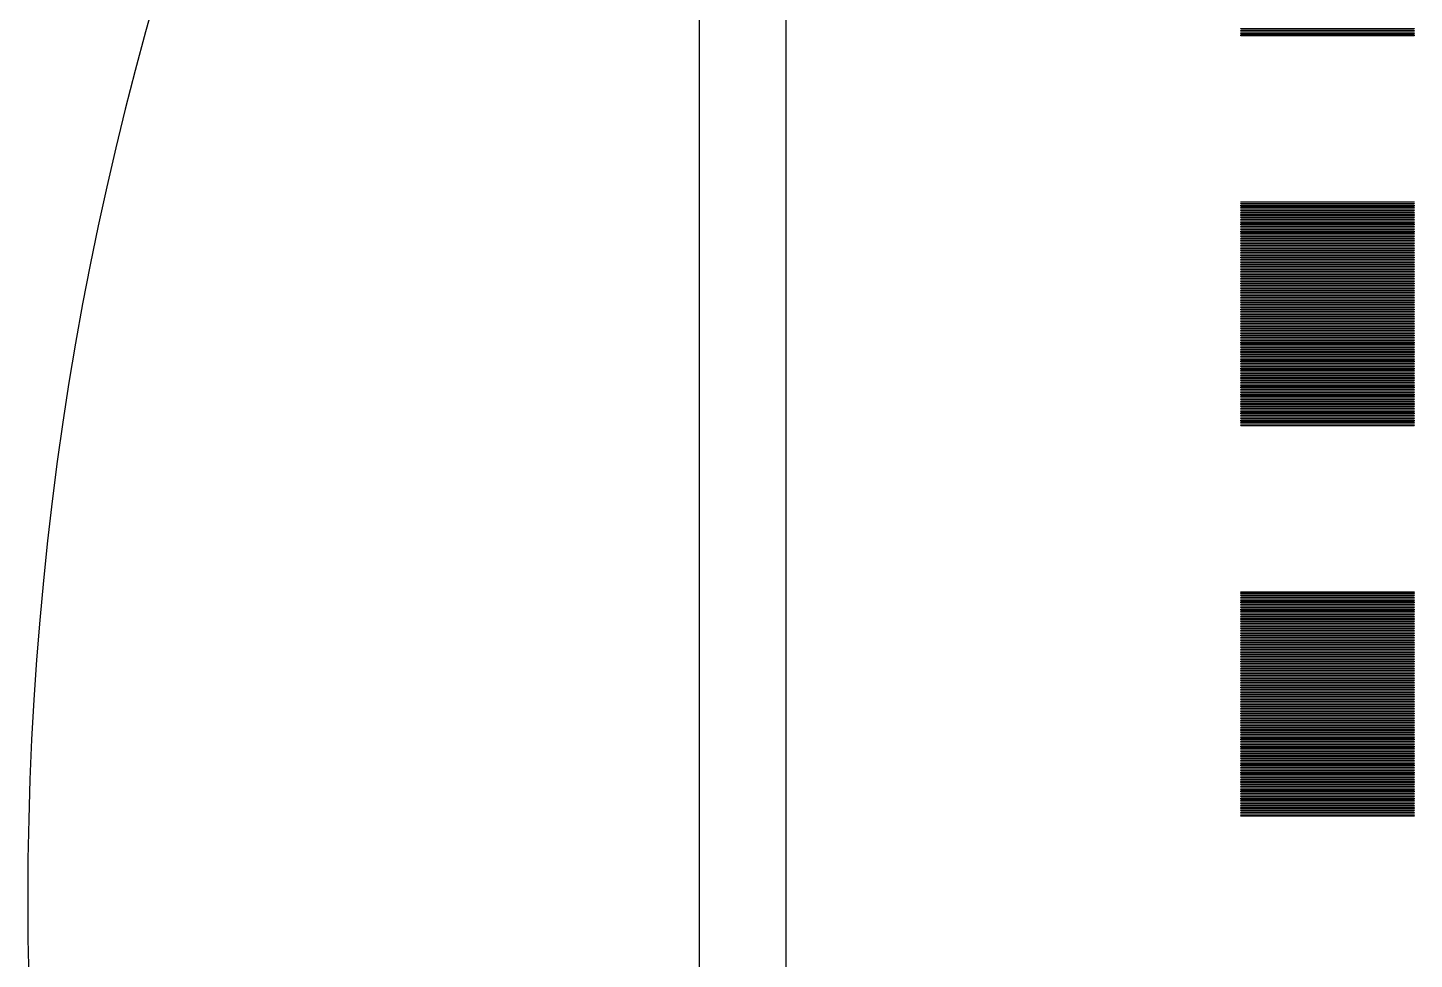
# Model space of a CAD drawing. Extents: x -21 to 129, y -39 to 111.
# Drawn here: x -21 to 11, y 34.61 to 56.1 of the extents above; entities that cross this region are included whole.
import ezdxf

# ---------------------------------------------------------------- set-up
doc = ezdxf.new("R2010")
doc.units = 0

msp = doc.modelspace()

# ---------------------------------------------------------------- linework, layer by layer
for p, q in [((-5.5, -4.5), (-5.5, 76.5)), ((-3.5, 75.5), (-3.5, -3.5)), ((-18.0323, 56.889), (-18.2832, 56.0034)), ((-18.2832, 56.0034), (-18.5232, 55.1149)), ((7, 56.075), (7, 56.085)), ((7, 56.085), (11, 56.085)), ((11, 56.075), (7, 56.075)), ((7, 56.035), (7, 56.045)), ((7, 56.045), (11, 56.045)), ((11, 56.035), (7, 56.035)), ((7, 55.995), (7, 56.005)), ((7, 56.005), (11, 56.005)), ((11, 56.085), (11, 56.075)), ((11, 56.045), (11, 56.035)), ((11, 56.005), (11, 55.995)), ((11, 55.995), (7, 55.995)), ((7, 55.955), (7, 55.965)), ((7, 55.965), (11, 55.965)), ((11, 55.955), (7, 55.955)), ((7, 55.915), (7, 55.925)), ((7, 55.925), (11, 55.925)), ((11, 55.915), (7, 55.915)), ((11, 55.965), (11, 55.955)), ((11, 55.925), (11, 55.915)), ((-18.5232, 55.1149), (-18.7523, 54.2235)), ((-18.7523, 54.2235), (-18.9705, 53.3293)), ((-18.9705, 53.3293), (-19.1777, 52.4326)), ((-19.1777, 52.4326), (-19.3738, 51.5333)), ((7, 52.075), (7, 52.085)), ((7, 52.085), (11, 52.085)), ((11, 52.075), (7, 52.075)), ((7, 52.035), (7, 52.045)), ((7, 52.045), (11, 52.045)), ((11, 52.035), (7, 52.035)), ((7, 51.995), (7, 52.005)), ((7, 52.005), (11, 52.005)), ((11, 51.995), (7, 51.995)), ((7, 51.955), (7, 51.965)), ((7, 51.965), (11, 51.965)), ((11, 51.955), (7, 51.955)), ((7, 51.915), (7, 51.925)), ((7, 51.925), (11, 51.925)), ((11, 51.915), (7, 51.915)), ((7, 51.875), (7, 51.885)), ((7, 51.885), (11, 51.885)), ((11, 51.875), (7, 51.875)), ((7, 51.835), (7, 51.845)), ((7, 51.845), (11, 51.845)), ((11, 52.085), (11, 52.075)), ((11, 52.045), (11, 52.035)), ((11, 52.005), (11, 51.995)), ((11, 51.965), (11, 51.955)), ((11, 51.925), (11, 51.915)), ((11, 51.885), (11, 51.875)), ((11, 51.845), (11, 51.835)), ((-19.3738, 51.5333), (-19.5589, 50.6318)), ((11, 51.835), (7, 51.835)), ((7, 51.795), (7, 51.805)), ((7, 51.805), (11, 51.805)), ((11, 51.795), (7, 51.795)), ((7, 51.755), (7, 51.765)), ((7, 51.765), (11, 51.765)), ((11, 51.755), (7, 51.755)), ((7, 51.715), (7, 51.725)), ((7, 51.725), (11, 51.725)), ((11, 51.715), (7, 51.715)), ((7, 51.675), (7, 51.685)), ((7, 51.685), (11, 51.685)), ((11, 51.675), (7, 51.675)), ((7, 51.635), (7, 51.645)), ((7, 51.645), (11, 51.645)), ((11, 51.635), (7, 51.635)), ((7, 51.595), (7, 51.605)), ((7, 51.605), (11, 51.605)), ((11, 51.595), (7, 51.595)), ((7, 51.555), (7, 51.565)), ((7, 51.565), (11, 51.565)), ((11, 51.555), (7, 51.555)), ((7, 51.515), (7, 51.525)), ((7, 51.525), (11, 51.525)), ((11, 51.805), (11, 51.795)), ((11, 51.765), (11, 51.755)), ((11, 51.725), (11, 51.715)), ((11, 51.685), (11, 51.675)), ((11, 51.645), (11, 51.635)), ((11, 51.605), (11, 51.595)), ((11, 51.565), (11, 51.555)), ((11, 51.525), (11, 51.515)), ((11, 51.515), (7, 51.515)), ((7, 51.475), (7, 51.485)), ((7, 51.485), (11, 51.485)), ((11, 51.475), (7, 51.475)), ((7, 51.435), (7, 51.445)), ((7, 51.445), (11, 51.445)), ((11, 51.435), (7, 51.435)), ((7, 51.395), (7, 51.405)), ((7, 51.405), (11, 51.405)), ((11, 51.395), (7, 51.395)), ((7, 51.355), (7, 51.365)), ((7, 51.365), (11, 51.365)), ((11, 51.355), (7, 51.355)), ((7, 51.315), (7, 51.325)), ((7, 51.325), (11, 51.325)), ((11, 51.315), (7, 51.315)), ((7, 51.275), (7, 51.285)), ((7, 51.285), (11, 51.285)), ((11, 51.275), (7, 51.275)), ((7, 51.235), (7, 51.245)), ((7, 51.245), (11, 51.245)), ((11, 51.235), (7, 51.235)), ((7, 51.195), (7, 51.205)), ((7, 51.205), (11, 51.205)), ((11, 51.485), (11, 51.475)), ((11, 51.445), (11, 51.435)), ((11, 51.405), (11, 51.395)), ((11, 51.365), (11, 51.355)), ((11, 51.325), (11, 51.315)), ((11, 51.285), (11, 51.275)), ((11, 51.245), (11, 51.235)), ((11, 51.205), (11, 51.195)), ((11, 51.195), (7, 51.195)), ((7, 51.155), (7, 51.165)), ((7, 51.165), (11, 51.165)), ((11, 51.155), (7, 51.155)), ((7, 51.115), (7, 51.125)), ((7, 51.125), (11, 51.125)), ((11, 51.115), (7, 51.115)), ((7, 51.075), (7, 51.085)), ((7, 51.085), (11, 51.085)), ((11, 51.075), (7, 51.075)), ((7, 51.035), (7, 51.045)), ((7, 51.045), (11, 51.045)), ((11, 51.035), (7, 51.035)), ((7, 50.995), (7, 51.005)), ((7, 51.005), (11, 51.005)), ((11, 50.995), (7, 50.995)), ((7, 50.955), (7, 50.965)), ((7, 50.965), (11, 50.965)), ((11, 50.955), (7, 50.955)), ((7, 50.915), (7, 50.925)), ((7, 50.925), (11, 50.925)), ((11, 50.915), (7, 50.915)), ((7, 50.875), (7, 50.885)), ((7, 50.885), (11, 50.885)), ((11, 51.165), (11, 51.155)), ((11, 51.125), (11, 51.115)), ((11, 51.085), (11, 51.075)), ((11, 51.045), (11, 51.035)), ((11, 51.005), (11, 50.995)), ((11, 50.965), (11, 50.955)), ((11, 50.925), (11, 50.915)), ((11, 50.885), (11, 50.875)), ((-19.5589, 50.6318), (-19.7329, 49.728)), ((11, 50.875), (7, 50.875)), ((7, 50.835), (7, 50.845)), ((7, 50.845), (11, 50.845)), ((11, 50.835), (7, 50.835)), ((7, 50.795), (7, 50.805)), ((7, 50.805), (11, 50.805)), ((11, 50.795), (7, 50.795)), ((7, 50.755), (7, 50.765)), ((7, 50.765), (11, 50.765)), ((11, 50.755), (7, 50.755)), ((7, 50.715), (7, 50.725)), ((7, 50.725), (11, 50.725)), ((11, 50.715), (7, 50.715)), ((7, 50.675), (7, 50.685)), ((7, 50.685), (11, 50.685)), ((11, 50.675), (7, 50.675)), ((7, 50.635), (7, 50.645)), ((7, 50.645), (11, 50.645)), ((11, 50.635), (7, 50.635)), ((7, 50.595), (7, 50.605)), ((7, 50.605), (11, 50.605)), ((11, 50.595), (7, 50.595)), ((7, 50.555), (7, 50.565)), ((7, 50.565), (11, 50.565)), ((11, 50.845), (11, 50.835)), ((11, 50.805), (11, 50.795)), ((11, 50.765), (11, 50.755)), ((11, 50.725), (11, 50.715)), ((11, 50.685), (11, 50.675)), ((11, 50.645), (11, 50.635)), ((11, 50.605), (11, 50.595)), ((11, 50.565), (11, 50.555)), ((11, 50.555), (7, 50.555)), ((7, 50.515), (7, 50.525)), ((7, 50.525), (11, 50.525)), ((11, 50.515), (7, 50.515)), ((7, 50.475), (7, 50.485)), ((7, 50.485), (11, 50.485)), ((11, 50.475), (7, 50.475)), ((7, 50.435), (7, 50.445)), ((7, 50.445), (11, 50.445)), ((11, 50.435), (7, 50.435)), ((7, 50.395), (7, 50.405)), ((7, 50.405), (11, 50.405)), ((11, 50.395), (7, 50.395)), ((7, 50.355), (7, 50.365)), ((7, 50.365), (11, 50.365)), ((11, 50.355), (7, 50.355)), ((7, 50.315), (7, 50.325)), ((7, 50.325), (11, 50.325)), ((11, 50.315), (7, 50.315)), ((7, 50.275), (7, 50.285)), ((7, 50.285), (11, 50.285)), ((11, 50.275), (7, 50.275)), ((7, 50.235), (7, 50.245)), ((7, 50.245), (11, 50.245)), ((11, 50.525), (11, 50.515)), ((11, 50.485), (11, 50.475)), ((11, 50.445), (11, 50.435)), ((11, 50.405), (11, 50.395)), ((11, 50.365), (11, 50.355)), ((11, 50.325), (11, 50.315)), ((11, 50.285), (11, 50.275)), ((11, 50.245), (11, 50.235)), ((11, 50.235), (7, 50.235)), ((7, 50.195), (7, 50.205)), ((7, 50.205), (11, 50.205)), ((11, 50.195), (7, 50.195)), ((7, 50.155), (7, 50.165)), ((7, 50.165), (11, 50.165)), ((11, 50.155), (7, 50.155)), ((7, 50.115), (7, 50.125)), ((7, 50.125), (11, 50.125)), ((11, 50.115), (7, 50.115)), ((7, 50.075), (7, 50.085)), ((7, 50.085), (11, 50.085)), ((11, 50.075), (7, 50.075)), ((7, 50.035), (7, 50.045)), ((7, 50.045), (11, 50.045)), ((11, 50.035), (7, 50.035)), ((7, 49.995), (7, 50.005)), ((7, 50.005), (11, 50.005)), ((11, 49.995), (7, 49.995)), ((7, 49.955), (7, 49.965)), ((7, 49.965), (11, 49.965)), ((11, 49.955), (7, 49.955)), ((7, 49.915), (7, 49.925)), ((7, 49.925), (11, 49.925)), ((11, 50.205), (11, 50.195)), ((11, 50.165), (11, 50.155)), ((11, 50.125), (11, 50.115)), ((11, 50.085), (11, 50.075)), ((11, 50.045), (11, 50.035)), ((11, 50.005), (11, 49.995)), ((11, 49.965), (11, 49.955)), ((11, 49.925), (11, 49.915)), ((-19.7329, 49.728), (-19.8958, 48.8221)), ((11, 49.915), (7, 49.915)), ((7, 49.875), (7, 49.885)), ((7, 49.885), (11, 49.885)), ((11, 49.875), (7, 49.875)), ((7, 49.835), (7, 49.845)), ((7, 49.845), (11, 49.845)), ((11, 49.835), (7, 49.835)), ((7, 49.795), (7, 49.805)), ((7, 49.805), (11, 49.805)), ((11, 49.795), (7, 49.795)), ((7, 49.755), (7, 49.765)), ((7, 49.765), (11, 49.765)), ((11, 49.755), (7, 49.755)), ((7, 49.715), (7, 49.725)), ((7, 49.725), (11, 49.725)), ((11, 49.715), (7, 49.715)), ((7, 49.675), (7, 49.685)), ((7, 49.685), (11, 49.685)), ((11, 49.675), (7, 49.675)), ((7, 49.635), (7, 49.645)), ((7, 49.645), (11, 49.645)), ((11, 49.635), (7, 49.635)), ((7, 49.595), (7, 49.605)), ((7, 49.605), (11, 49.605)), ((11, 49.885), (11, 49.875)), ((11, 49.845), (11, 49.835)), ((11, 49.805), (11, 49.795)), ((11, 49.765), (11, 49.755)), ((11, 49.725), (11, 49.715)), ((11, 49.685), (11, 49.675)), ((11, 49.645), (11, 49.635)), ((11, 49.605), (11, 49.595)), ((11, 49.595), (7, 49.595)), ((7, 49.555), (7, 49.565)), ((7, 49.565), (11, 49.565)), ((11, 49.555), (7, 49.555)), ((7, 49.515), (7, 49.525)), ((7, 49.525), (11, 49.525)), ((11, 49.515), (7, 49.515)), ((7, 49.475), (7, 49.485)), ((7, 49.485), (11, 49.485)), ((11, 49.475), (7, 49.475)), ((7, 49.435), (7, 49.445)), ((7, 49.445), (11, 49.445)), ((11, 49.435), (7, 49.435)), ((7, 49.395), (7, 49.405)), ((7, 49.405), (11, 49.405)), ((11, 49.395), (7, 49.395)), ((7, 49.355), (7, 49.365)), ((7, 49.365), (11, 49.365)), ((11, 49.355), (7, 49.355)), ((7, 49.315), (7, 49.325)), ((7, 49.325), (11, 49.325)), ((11, 49.315), (7, 49.315)), ((7, 49.275), (7, 49.285)), ((7, 49.285), (11, 49.285)), ((11, 49.565), (11, 49.555)), ((11, 49.525), (11, 49.515)), ((11, 49.485), (11, 49.475)), ((11, 49.445), (11, 49.435)), ((11, 49.405), (11, 49.395)), ((11, 49.365), (11, 49.355)), ((11, 49.325), (11, 49.315)), ((11, 49.285), (11, 49.275)), ((11, 49.275), (7, 49.275)), ((7, 49.235), (7, 49.245)), ((7, 49.245), (11, 49.245)), ((11, 49.235), (7, 49.235)), ((7, 49.195), (7, 49.205)), ((7, 49.205), (11, 49.205)), ((11, 49.195), (7, 49.195)), ((7, 49.155), (7, 49.165)), ((7, 49.165), (11, 49.165)), ((11, 49.155), (7, 49.155)), ((7, 49.115), (7, 49.125)), ((7, 49.125), (11, 49.125)), ((11, 49.115), (7, 49.115)), ((7, 49.075), (7, 49.085)), ((7, 49.085), (11, 49.085)), ((11, 49.075), (7, 49.075)), ((7, 49.035), (7, 49.045)), ((7, 49.045), (11, 49.045)), ((11, 49.035), (7, 49.035)), ((7, 48.995), (7, 49.005)), ((7, 49.005), (11, 49.005)), ((11, 48.995), (7, 48.995)), ((7, 48.955), (7, 48.965)), ((7, 48.965), (11, 48.965)), ((11, 49.245), (11, 49.235)), ((11, 49.205), (11, 49.195)), ((11, 49.165), (11, 49.155)), ((11, 49.125), (11, 49.115)), ((11, 49.085), (11, 49.075)), ((11, 49.045), (11, 49.035)), ((11, 49.005), (11, 48.995)), ((11, 48.965), (11, 48.955)), ((-19.8958, 48.8221), (-20.0476, 47.9144)), ((11, 48.955), (7, 48.955)), ((7, 48.915), (7, 48.925)), ((7, 48.925), (11, 48.925)), ((11, 48.915), (7, 48.915)), ((7, 48.875), (7, 48.885)), ((7, 48.885), (11, 48.885)), ((11, 48.875), (7, 48.875)), ((7, 48.835), (7, 48.845)), ((7, 48.845), (11, 48.845)), ((11, 48.835), (7, 48.835)), ((7, 48.795), (7, 48.805)), ((7, 48.805), (11, 48.805)), ((11, 48.795), (7, 48.795)), ((7, 48.755), (7, 48.765)), ((7, 48.765), (11, 48.765)), ((11, 48.755), (7, 48.755)), ((7, 48.715), (7, 48.725)), ((7, 48.725), (11, 48.725)), ((11, 48.715), (7, 48.715)), ((7, 48.675), (7, 48.685)), ((7, 48.685), (11, 48.685)), ((11, 48.675), (7, 48.675)), ((7, 48.635), (7, 48.645)), ((7, 48.645), (11, 48.645)), ((11, 48.925), (11, 48.915)), ((11, 48.885), (11, 48.875)), ((11, 48.845), (11, 48.835)), ((11, 48.805), (11, 48.795)), ((11, 48.765), (11, 48.755)), ((11, 48.725), (11, 48.715)), ((11, 48.685), (11, 48.675)), ((11, 48.645), (11, 48.635)), ((11, 48.635), (7, 48.635)), ((7, 48.595), (7, 48.605)), ((7, 48.605), (11, 48.605)), ((11, 48.595), (7, 48.595)), ((7, 48.555), (7, 48.565)), ((7, 48.565), (11, 48.565)), ((11, 48.555), (7, 48.555)), ((7, 48.515), (7, 48.525)), ((7, 48.525), (11, 48.525)), ((11, 48.515), (7, 48.515)), ((7, 48.475), (7, 48.485)), ((7, 48.485), (11, 48.485)), ((11, 48.475), (7, 48.475)), ((7, 48.435), (7, 48.445)), ((7, 48.445), (11, 48.445)), ((11, 48.435), (7, 48.435)), ((7, 48.395), (7, 48.405)), ((7, 48.405), (11, 48.405)), ((11, 48.395), (7, 48.395)), ((7, 48.355), (7, 48.365)), ((7, 48.365), (11, 48.365)), ((11, 48.355), (7, 48.355)), ((7, 48.315), (7, 48.325)), ((7, 48.325), (11, 48.325)), ((11, 48.605), (11, 48.595)), ((11, 48.565), (11, 48.555)), ((11, 48.525), (11, 48.515)), ((11, 48.485), (11, 48.475)), ((11, 48.445), (11, 48.435)), ((11, 48.405), (11, 48.395)), ((11, 48.365), (11, 48.355)), ((11, 48.325), (11, 48.315)), ((11, 48.315), (7, 48.315)), ((7, 48.275), (7, 48.285)), ((7, 48.285), (11, 48.285)), ((11, 48.275), (7, 48.275)), ((7, 48.235), (7, 48.245)), ((7, 48.245), (11, 48.245)), ((11, 48.235), (7, 48.235)), ((7, 48.195), (7, 48.205)), ((7, 48.205), (11, 48.205)), ((11, 48.195), (7, 48.195)), ((7, 48.155), (7, 48.165)), ((7, 48.165), (11, 48.165)), ((11, 48.155), (7, 48.155)), ((7, 48.115), (7, 48.125)), ((7, 48.125), (11, 48.125)), ((11, 48.115), (7, 48.115)), ((7, 48.075), (7, 48.085)), ((7, 48.085), (11, 48.085)), ((11, 48.075), (7, 48.075)), ((7, 48.035), (7, 48.045)), ((7, 48.045), (11, 48.045)), ((11, 48.035), (7, 48.035)), ((7, 47.995), (7, 48.005)), ((7, 48.005), (11, 48.005)), ((11, 48.285), (11, 48.275)), ((11, 48.245), (11, 48.235)), ((11, 48.205), (11, 48.195)), ((11, 48.165), (11, 48.155)), ((11, 48.125), (11, 48.115)), ((11, 48.085), (11, 48.075)), ((11, 48.045), (11, 48.035)), ((11, 48.005), (11, 47.995)), ((-20.0476, 47.9144), (-20.1882, 47.0048)), ((11, 47.995), (7, 47.995)), ((7, 47.955), (7, 47.965)), ((7, 47.965), (11, 47.965)), ((11, 47.955), (7, 47.955)), ((7, 47.915), (7, 47.925)), ((7, 47.925), (11, 47.925)), ((11, 47.915), (7, 47.915)), ((7, 47.875), (7, 47.885)), ((7, 47.885), (11, 47.885)), ((11, 47.875), (7, 47.875)), ((7, 47.835), (7, 47.845)), ((7, 47.845), (11, 47.845)), ((11, 47.835), (7, 47.835)), ((7, 47.795), (7, 47.805)), ((7, 47.805), (11, 47.805)), ((11, 47.795), (7, 47.795)), ((7, 47.755), (7, 47.765)), ((7, 47.765), (11, 47.765)), ((11, 47.755), (7, 47.755)), ((7, 47.715), (7, 47.725)), ((7, 47.725), (11, 47.725)), ((11, 47.715), (7, 47.715)), ((7, 47.675), (7, 47.685)), ((7, 47.685), (11, 47.685)), ((11, 47.965), (11, 47.955)), ((11, 47.925), (11, 47.915)), ((11, 47.885), (11, 47.875)), ((11, 47.845), (11, 47.835)), ((11, 47.805), (11, 47.795)), ((11, 47.765), (11, 47.755)), ((11, 47.725), (11, 47.715)), ((11, 47.685), (11, 47.675)), ((11, 47.675), (7, 47.675)), ((7, 47.635), (7, 47.645)), ((7, 47.645), (11, 47.645)), ((11, 47.635), (7, 47.635)), ((7, 47.595), (7, 47.605)), ((7, 47.605), (11, 47.605)), ((11, 47.595), (7, 47.595)), ((7, 47.555), (7, 47.565)), ((7, 47.565), (11, 47.565)), ((11, 47.555), (7, 47.555)), ((7, 47.515), (7, 47.525)), ((7, 47.525), (11, 47.525)), ((11, 47.515), (7, 47.515)), ((7, 47.475), (7, 47.485)), ((7, 47.485), (11, 47.485)), ((11, 47.475), (7, 47.475)), ((7, 47.435), (7, 47.445)), ((7, 47.445), (11, 47.445)), ((11, 47.435), (7, 47.435)), ((7, 47.395), (7, 47.405)), ((7, 47.405), (11, 47.405)), ((11, 47.395), (7, 47.395)), ((7, 47.355), (7, 47.365)), ((7, 47.365), (11, 47.365)), ((11, 47.645), (11, 47.635)), ((11, 47.605), (11, 47.595)), ((11, 47.565), (11, 47.555)), ((11, 47.525), (11, 47.515)), ((11, 47.485), (11, 47.475)), ((11, 47.445), (11, 47.435)), ((11, 47.405), (11, 47.395)), ((11, 47.365), (11, 47.355)), ((11, 47.355), (7, 47.355)), ((7, 47.315), (7, 47.325)), ((7, 47.325), (11, 47.325)), ((11, 47.315), (7, 47.315)), ((7, 47.275), (7, 47.285)), ((7, 47.285), (11, 47.285)), ((11, 47.275), (7, 47.275)), ((7, 47.235), (7, 47.245)), ((7, 47.245), (11, 47.245)), ((11, 47.235), (7, 47.235)), ((7, 47.195), (7, 47.205)), ((7, 47.205), (11, 47.205)), ((11, 47.195), (7, 47.195)), ((7, 47.155), (7, 47.165)), ((7, 47.165), (11, 47.165)), ((11, 47.155), (7, 47.155)), ((7, 47.115), (7, 47.125)), ((7, 47.125), (11, 47.125)), ((11, 47.115), (7, 47.115)), ((7, 47.075), (7, 47.085)), ((7, 47.085), (11, 47.085)), ((11, 47.075), (7, 47.075)), ((7, 47.035), (7, 47.045)), ((7, 47.045), (11, 47.045)), ((11, 47.325), (11, 47.315)), ((11, 47.285), (11, 47.275)), ((11, 47.245), (11, 47.235)), ((11, 47.205), (11, 47.195)), ((11, 47.165), (11, 47.155)), ((11, 47.125), (11, 47.115)), ((11, 47.085), (11, 47.075)), ((11, 47.045), (11, 47.035)), ((-20.1882, 47.0048), (-20.3177, 46.0936)), ((11, 47.035), (7, 47.035)), ((7, 46.995), (7, 47.005)), ((7, 47.005), (11, 47.005)), ((11, 46.995), (7, 46.995)), ((7, 46.955), (7, 46.965)), ((7, 46.965), (11, 46.965)), ((11, 46.955), (7, 46.955)), ((7, 46.915), (7, 46.925)), ((7, 46.925), (11, 46.925)), ((11, 46.915), (7, 46.915)), ((11, 47.005), (11, 46.995)), ((11, 46.965), (11, 46.955)), ((11, 46.925), (11, 46.915)), ((-20.3177, 46.0936), (-20.436, 45.1808)), ((-20.436, 45.1808), (-20.543, 44.2667)), ((-20.543, 44.2667), (-20.6388, 43.3513)), ((-20.6388, 43.3513), (-20.7234, 42.4348)), ((7, 43.075), (7, 43.085)), ((7, 43.085), (11, 43.085)), ((11, 43.075), (7, 43.075)), ((7, 43.035), (7, 43.045)), ((7, 43.045), (11, 43.045)), ((11, 43.035), (7, 43.035)), ((7, 42.995), (7, 43.005)), ((7, 43.005), (11, 43.005)), ((11, 42.995), (7, 42.995)), ((7, 42.955), (7, 42.965)), ((7, 42.965), (11, 42.965)), ((11, 42.955), (7, 42.955)), ((7, 42.915), (7, 42.925)), ((7, 42.925), (11, 42.925)), ((11, 42.915), (7, 42.915)), ((7, 42.875), (7, 42.885)), ((7, 42.885), (11, 42.885)), ((11, 43.085), (11, 43.075)), ((11, 43.045), (11, 43.035)), ((11, 43.005), (11, 42.995)), ((11, 42.965), (11, 42.955)), ((11, 42.925), (11, 42.915)), ((11, 42.885), (11, 42.875)), ((11, 42.875), (7, 42.875)), ((7, 42.835), (7, 42.845)), ((7, 42.845), (11, 42.845)), ((11, 42.835), (7, 42.835)), ((7, 42.795), (7, 42.805)), ((7, 42.805), (11, 42.805)), ((11, 42.795), (7, 42.795)), ((7, 42.755), (7, 42.765)), ((7, 42.765), (11, 42.765)), ((11, 42.755), (7, 42.755)), ((7, 42.715), (7, 42.725)), ((7, 42.725), (11, 42.725)), ((11, 42.715), (7, 42.715)), ((7, 42.675), (7, 42.685)), ((7, 42.685), (11, 42.685)), ((11, 42.675), (7, 42.675)), ((7, 42.635), (7, 42.645)), ((7, 42.645), (11, 42.645)), ((11, 42.635), (7, 42.635)), ((7, 42.595), (7, 42.605)), ((7, 42.605), (11, 42.605)), ((11, 42.595), (7, 42.595)), ((7, 42.555), (7, 42.565)), ((7, 42.565), (11, 42.565)), ((11, 42.845), (11, 42.835)), ((11, 42.805), (11, 42.795)), ((11, 42.765), (11, 42.755)), ((11, 42.725), (11, 42.715)), ((11, 42.685), (11, 42.675)), ((11, 42.645), (11, 42.635)), ((11, 42.605), (11, 42.595)), ((11, 42.565), (11, 42.555)), ((-20.7234, 42.4348), (-20.7968, 41.5173)), ((11, 42.555), (7, 42.555)), ((7, 42.515), (7, 42.525)), ((7, 42.525), (11, 42.525)), ((11, 42.515), (7, 42.515)), ((7, 42.475), (7, 42.485)), ((7, 42.485), (11, 42.485)), ((11, 42.475), (7, 42.475)), ((7, 42.435), (7, 42.445)), ((7, 42.445), (11, 42.445)), ((11, 42.435), (7, 42.435)), ((7, 42.395), (7, 42.405)), ((7, 42.405), (11, 42.405)), ((11, 42.395), (7, 42.395)), ((7, 42.355), (7, 42.365)), ((7, 42.365), (11, 42.365)), ((11, 42.355), (7, 42.355)), ((7, 42.315), (7, 42.325)), ((7, 42.325), (11, 42.325)), ((11, 42.315), (7, 42.315)), ((7, 42.275), (7, 42.285)), ((7, 42.285), (11, 42.285)), ((11, 42.275), (7, 42.275)), ((7, 42.235), (7, 42.245)), ((7, 42.245), (11, 42.245)), ((11, 42.525), (11, 42.515)), ((11, 42.485), (11, 42.475)), ((11, 42.445), (11, 42.435)), ((11, 42.405), (11, 42.395)), ((11, 42.365), (11, 42.355)), ((11, 42.325), (11, 42.315)), ((11, 42.285), (11, 42.275)), ((11, 42.245), (11, 42.235)), ((11, 42.235), (7, 42.235)), ((7, 42.195), (7, 42.205)), ((7, 42.205), (11, 42.205)), ((11, 42.195), (7, 42.195)), ((7, 42.155), (7, 42.165)), ((7, 42.165), (11, 42.165)), ((11, 42.155), (7, 42.155)), ((7, 42.115), (7, 42.125)), ((7, 42.125), (11, 42.125)), ((11, 42.115), (7, 42.115)), ((7, 42.075), (7, 42.085)), ((7, 42.085), (11, 42.085)), ((11, 42.075), (7, 42.075)), ((7, 42.035), (7, 42.045)), ((7, 42.045), (11, 42.045)), ((11, 42.035), (7, 42.035)), ((7, 41.995), (7, 42.005)), ((7, 42.005), (11, 42.005)), ((11, 41.995), (7, 41.995)), ((7, 41.955), (7, 41.965)), ((7, 41.965), (11, 41.965)), ((11, 41.955), (7, 41.955)), ((7, 41.915), (7, 41.925)), ((7, 41.925), (11, 41.925)), ((11, 42.205), (11, 42.195)), ((11, 42.165), (11, 42.155)), ((11, 42.125), (11, 42.115)), ((11, 42.085), (11, 42.075)), ((11, 42.045), (11, 42.035)), ((11, 42.005), (11, 41.995)), ((11, 41.965), (11, 41.955)), ((11, 41.925), (11, 41.915)), ((11, 41.915), (7, 41.915)), ((7, 41.875), (7, 41.885)), ((7, 41.885), (11, 41.885)), ((11, 41.875), (7, 41.875)), ((7, 41.835), (7, 41.845)), ((7, 41.845), (11, 41.845)), ((11, 41.835), (7, 41.835)), ((7, 41.795), (7, 41.805)), ((7, 41.805), (11, 41.805)), ((11, 41.795), (7, 41.795)), ((7, 41.755), (7, 41.765)), ((7, 41.765), (11, 41.765)), ((11, 41.755), (7, 41.755)), ((7, 41.715), (7, 41.725)), ((7, 41.725), (11, 41.725)), ((11, 41.715), (7, 41.715)), ((7, 41.675), (7, 41.685)), ((7, 41.685), (11, 41.685)), ((11, 41.675), (7, 41.675)), ((7, 41.635), (7, 41.645)), ((7, 41.645), (11, 41.645)), ((11, 41.635), (7, 41.635)), ((7, 41.595), (7, 41.605)), ((7, 41.605), (11, 41.605)), ((11, 41.885), (11, 41.875)), ((11, 41.845), (11, 41.835)), ((11, 41.805), (11, 41.795)), ((11, 41.765), (11, 41.755)), ((11, 41.725), (11, 41.715)), ((11, 41.685), (11, 41.675)), ((11, 41.645), (11, 41.635)), ((11, 41.605), (11, 41.595)), ((-20.7968, 41.5173), (-20.8589, 40.599)), ((11, 41.595), (7, 41.595)), ((7, 41.555), (7, 41.565)), ((7, 41.565), (11, 41.565)), ((11, 41.555), (7, 41.555)), ((7, 41.515), (7, 41.525)), ((7, 41.525), (11, 41.525)), ((11, 41.515), (7, 41.515)), ((7, 41.475), (7, 41.485)), ((7, 41.485), (11, 41.485)), ((11, 41.475), (7, 41.475)), ((7, 41.435), (7, 41.445)), ((7, 41.445), (11, 41.445)), ((11, 41.435), (7, 41.435)), ((7, 41.395), (7, 41.405)), ((7, 41.405), (11, 41.405)), ((11, 41.395), (7, 41.395)), ((7, 41.355), (7, 41.365)), ((7, 41.365), (11, 41.365)), ((11, 41.355), (7, 41.355)), ((7, 41.315), (7, 41.325)), ((7, 41.325), (11, 41.325)), ((11, 41.315), (7, 41.315)), ((7, 41.275), (7, 41.285)), ((7, 41.285), (11, 41.285)), ((11, 41.565), (11, 41.555)), ((11, 41.525), (11, 41.515)), ((11, 41.485), (11, 41.475)), ((11, 41.445), (11, 41.435)), ((11, 41.405), (11, 41.395)), ((11, 41.365), (11, 41.355)), ((11, 41.325), (11, 41.315)), ((11, 41.285), (11, 41.275)), ((11, 41.275), (7, 41.275)), ((7, 41.235), (7, 41.245)), ((7, 41.245), (11, 41.245)), ((11, 41.235), (7, 41.235)), ((7, 41.195), (7, 41.205)), ((7, 41.205), (11, 41.205)), ((11, 41.195), (7, 41.195)), ((7, 41.155), (7, 41.165)), ((7, 41.165), (11, 41.165)), ((11, 41.155), (7, 41.155)), ((7, 41.115), (7, 41.125)), ((7, 41.125), (11, 41.125)), ((11, 41.115), (7, 41.115)), ((7, 41.075), (7, 41.085)), ((7, 41.085), (11, 41.085)), ((11, 41.075), (7, 41.075)), ((7, 41.035), (7, 41.045)), ((7, 41.045), (11, 41.045)), ((11, 41.035), (7, 41.035)), ((7, 40.995), (7, 41.005)), ((7, 41.005), (11, 41.005)), ((11, 40.995), (7, 40.995)), ((7, 40.955), (7, 40.965)), ((7, 40.965), (11, 40.965)), ((11, 41.245), (11, 41.235)), ((11, 41.205), (11, 41.195)), ((11, 41.165), (11, 41.155)), ((11, 41.125), (11, 41.115)), ((11, 41.085), (11, 41.075)), ((11, 41.045), (11, 41.035)), ((11, 41.005), (11, 40.995)), ((11, 40.965), (11, 40.955)), ((11, 40.955), (7, 40.955)), ((7, 40.915), (7, 40.925)), ((7, 40.925), (11, 40.925)), ((11, 40.915), (7, 40.915)), ((7, 40.875), (7, 40.885)), ((7, 40.885), (11, 40.885)), ((11, 40.875), (7, 40.875)), ((7, 40.835), (7, 40.845)), ((7, 40.845), (11, 40.845)), ((11, 40.835), (7, 40.835)), ((7, 40.795), (7, 40.805)), ((7, 40.805), (11, 40.805)), ((11, 40.795), (7, 40.795)), ((7, 40.755), (7, 40.765)), ((7, 40.765), (11, 40.765)), ((11, 40.755), (7, 40.755)), ((7, 40.715), (7, 40.725)), ((7, 40.725), (11, 40.725)), ((11, 40.715), (7, 40.715)), ((7, 40.675), (7, 40.685)), ((7, 40.685), (11, 40.685)), ((11, 40.675), (7, 40.675)), ((7, 40.635), (7, 40.645)), ((7, 40.645), (11, 40.645)), ((11, 40.925), (11, 40.915)), ((11, 40.885), (11, 40.875)), ((11, 40.845), (11, 40.835)), ((11, 40.805), (11, 40.795)), ((11, 40.765), (11, 40.755)), ((11, 40.725), (11, 40.715)), ((11, 40.685), (11, 40.675)), ((11, 40.645), (11, 40.635)), ((-20.8589, 40.599), (-20.9097, 39.6801)), ((11, 40.635), (7, 40.635)), ((7, 40.595), (7, 40.605)), ((7, 40.605), (11, 40.605)), ((11, 40.595), (7, 40.595)), ((7, 40.555), (7, 40.565)), ((7, 40.565), (11, 40.565)), ((11, 40.555), (7, 40.555)), ((7, 40.515), (7, 40.525)), ((7, 40.525), (11, 40.525)), ((11, 40.515), (7, 40.515)), ((7, 40.475), (7, 40.485)), ((7, 40.485), (11, 40.485)), ((11, 40.475), (7, 40.475)), ((7, 40.435), (7, 40.445)), ((7, 40.445), (11, 40.445)), ((11, 40.435), (7, 40.435)), ((7, 40.395), (7, 40.405)), ((7, 40.405), (11, 40.405)), ((11, 40.395), (7, 40.395)), ((7, 40.355), (7, 40.365)), ((7, 40.365), (11, 40.365)), ((11, 40.355), (7, 40.355)), ((7, 40.315), (7, 40.325)), ((7, 40.325), (11, 40.325)), ((11, 40.605), (11, 40.595)), ((11, 40.565), (11, 40.555)), ((11, 40.525), (11, 40.515)), ((11, 40.485), (11, 40.475)), ((11, 40.445), (11, 40.435)), ((11, 40.405), (11, 40.395)), ((11, 40.365), (11, 40.355)), ((11, 40.325), (11, 40.315)), ((11, 40.315), (7, 40.315)), ((7, 40.275), (7, 40.285)), ((7, 40.285), (11, 40.285)), ((11, 40.275), (7, 40.275)), ((7, 40.235), (7, 40.245)), ((7, 40.245), (11, 40.245)), ((11, 40.235), (7, 40.235)), ((7, 40.195), (7, 40.205)), ((7, 40.205), (11, 40.205)), ((11, 40.195), (7, 40.195)), ((7, 40.155), (7, 40.165)), ((7, 40.165), (11, 40.165)), ((11, 40.155), (7, 40.155)), ((7, 40.115), (7, 40.125)), ((7, 40.125), (11, 40.125)), ((11, 40.115), (7, 40.115)), ((7, 40.075), (7, 40.085)), ((7, 40.085), (11, 40.085)), ((11, 40.075), (7, 40.075)), ((7, 40.035), (7, 40.045)), ((7, 40.045), (11, 40.045)), ((11, 40.035), (7, 40.035)), ((7, 39.995), (7, 40.005)), ((7, 40.005), (11, 40.005)), ((11, 40.285), (11, 40.275)), ((11, 40.245), (11, 40.235)), ((11, 40.205), (11, 40.195)), ((11, 40.165), (11, 40.155)), ((11, 40.125), (11, 40.115)), ((11, 40.085), (11, 40.075)), ((11, 40.045), (11, 40.035)), ((11, 40.005), (11, 39.995)), ((-20.9097, 39.6801), (-20.9492, 38.7605)), ((11, 39.995), (7, 39.995)), ((7, 39.955), (7, 39.965)), ((7, 39.965), (11, 39.965)), ((11, 39.955), (7, 39.955)), ((7, 39.915), (7, 39.925)), ((7, 39.925), (11, 39.925)), ((11, 39.915), (7, 39.915)), ((7, 39.875), (7, 39.885)), ((7, 39.885), (11, 39.885)), ((11, 39.875), (7, 39.875)), ((7, 39.835), (7, 39.845)), ((7, 39.845), (11, 39.845)), ((11, 39.835), (7, 39.835)), ((7, 39.795), (7, 39.805)), ((7, 39.805), (11, 39.805)), ((11, 39.795), (7, 39.795)), ((7, 39.755), (7, 39.765)), ((7, 39.765), (11, 39.765)), ((11, 39.755), (7, 39.755)), ((7, 39.715), (7, 39.725)), ((7, 39.725), (11, 39.725)), ((11, 39.715), (7, 39.715)), ((7, 39.675), (7, 39.685)), ((7, 39.685), (11, 39.685)), ((11, 39.965), (11, 39.955)), ((11, 39.925), (11, 39.915)), ((11, 39.885), (11, 39.875)), ((11, 39.845), (11, 39.835)), ((11, 39.805), (11, 39.795)), ((11, 39.765), (11, 39.755)), ((11, 39.725), (11, 39.715)), ((11, 39.685), (11, 39.675)), ((11, 39.675), (7, 39.675)), ((7, 39.635), (7, 39.645)), ((7, 39.645), (11, 39.645)), ((11, 39.635), (7, 39.635)), ((7, 39.595), (7, 39.605)), ((7, 39.605), (11, 39.605)), ((11, 39.595), (7, 39.595)), ((7, 39.555), (7, 39.565)), ((7, 39.565), (11, 39.565)), ((11, 39.555), (7, 39.555)), ((7, 39.515), (7, 39.525)), ((7, 39.525), (11, 39.525)), ((11, 39.515), (7, 39.515)), ((7, 39.475), (7, 39.485)), ((7, 39.485), (11, 39.485)), ((11, 39.475), (7, 39.475)), ((7, 39.435), (7, 39.445)), ((7, 39.445), (11, 39.445)), ((11, 39.435), (7, 39.435)), ((7, 39.395), (7, 39.405)), ((7, 39.405), (11, 39.405)), ((11, 39.395), (7, 39.395)), ((7, 39.355), (7, 39.365)), ((7, 39.365), (11, 39.365)), ((11, 39.645), (11, 39.635)), ((11, 39.605), (11, 39.595)), ((11, 39.565), (11, 39.555)), ((11, 39.525), (11, 39.515)), ((11, 39.485), (11, 39.475)), ((11, 39.445), (11, 39.435)), ((11, 39.405), (11, 39.395)), ((11, 39.365), (11, 39.355)), ((11, 39.355), (7, 39.355)), ((7, 39.315), (7, 39.325)), ((7, 39.325), (11, 39.325)), ((11, 39.315), (7, 39.315)), ((7, 39.275), (7, 39.285)), ((7, 39.285), (11, 39.285)), ((11, 39.275), (7, 39.275)), ((7, 39.235), (7, 39.245)), ((7, 39.245), (11, 39.245)), ((11, 39.235), (7, 39.235)), ((7, 39.195), (7, 39.205)), ((7, 39.205), (11, 39.205)), ((11, 39.195), (7, 39.195)), ((7, 39.155), (7, 39.165)), ((7, 39.165), (11, 39.165)), ((11, 39.155), (7, 39.155)), ((7, 39.115), (7, 39.125)), ((7, 39.125), (11, 39.125)), ((11, 39.115), (7, 39.115)), ((7, 39.075), (7, 39.085)), ((7, 39.085), (11, 39.085)), ((11, 39.075), (7, 39.075)), ((7, 39.035), (7, 39.045)), ((7, 39.045), (11, 39.045)), ((11, 39.325), (11, 39.315)), ((11, 39.285), (11, 39.275)), ((11, 39.245), (11, 39.235)), ((11, 39.205), (11, 39.195)), ((11, 39.165), (11, 39.155)), ((11, 39.125), (11, 39.115)), ((11, 39.085), (11, 39.075)), ((11, 39.045), (11, 39.035)), ((-20.9492, 38.7605), (-20.9774, 37.8406)), ((11, 39.035), (7, 39.035)), ((7, 38.995), (7, 39.005)), ((7, 39.005), (11, 39.005)), ((11, 38.995), (7, 38.995)), ((7, 38.955), (7, 38.965)), ((7, 38.965), (11, 38.965)), ((11, 38.955), (7, 38.955)), ((7, 38.915), (7, 38.925)), ((7, 38.925), (11, 38.925)), ((11, 38.915), (7, 38.915)), ((7, 38.875), (7, 38.885)), ((7, 38.885), (11, 38.885)), ((11, 38.875), (7, 38.875)), ((7, 38.835), (7, 38.845)), ((7, 38.845), (11, 38.845)), ((11, 38.835), (7, 38.835)), ((7, 38.795), (7, 38.805)), ((7, 38.805), (11, 38.805)), ((11, 38.795), (7, 38.795)), ((7, 38.755), (7, 38.765)), ((7, 38.765), (11, 38.765)), ((11, 38.755), (7, 38.755)), ((7, 38.715), (7, 38.725)), ((7, 38.725), (11, 38.725)), ((11, 39.005), (11, 38.995)), ((11, 38.965), (11, 38.955)), ((11, 38.925), (11, 38.915)), ((11, 38.885), (11, 38.875)), ((11, 38.845), (11, 38.835)), ((11, 38.805), (11, 38.795)), ((11, 38.765), (11, 38.755)), ((11, 38.725), (11, 38.715)), ((11, 38.715), (7, 38.715)), ((7, 38.675), (7, 38.685)), ((7, 38.685), (11, 38.685)), ((11, 38.675), (7, 38.675)), ((7, 38.635), (7, 38.645)), ((7, 38.645), (11, 38.645)), ((11, 38.635), (7, 38.635)), ((7, 38.595), (7, 38.605)), ((7, 38.605), (11, 38.605)), ((11, 38.595), (7, 38.595)), ((7, 38.555), (7, 38.565)), ((7, 38.565), (11, 38.565)), ((11, 38.555), (7, 38.555)), ((7, 38.515), (7, 38.525)), ((7, 38.525), (11, 38.525)), ((11, 38.515), (7, 38.515)), ((7, 38.475), (7, 38.485)), ((7, 38.485), (11, 38.485)), ((11, 38.475), (7, 38.475)), ((7, 38.435), (7, 38.445)), ((7, 38.445), (11, 38.445)), ((11, 38.435), (7, 38.435)), ((7, 38.395), (7, 38.405)), ((7, 38.405), (11, 38.405)), ((11, 38.685), (11, 38.675)), ((11, 38.645), (11, 38.635)), ((11, 38.605), (11, 38.595)), ((11, 38.565), (11, 38.555)), ((11, 38.525), (11, 38.515)), ((11, 38.485), (11, 38.475)), ((11, 38.445), (11, 38.435)), ((11, 38.405), (11, 38.395)), ((11, 38.395), (7, 38.395)), ((7, 38.355), (7, 38.365)), ((7, 38.365), (11, 38.365)), ((11, 38.355), (7, 38.355)), ((7, 38.315), (7, 38.325)), ((7, 38.325), (11, 38.325)), ((11, 38.315), (7, 38.315)), ((7, 38.275), (7, 38.285)), ((7, 38.285), (11, 38.285)), ((11, 38.275), (7, 38.275)), ((7, 38.235), (7, 38.245)), ((7, 38.245), (11, 38.245)), ((11, 38.235), (7, 38.235)), ((7, 38.195), (7, 38.205)), ((7, 38.205), (11, 38.205)), ((11, 38.195), (7, 38.195)), ((7, 38.155), (7, 38.165)), ((7, 38.165), (11, 38.165)), ((11, 38.155), (7, 38.155)), ((7, 38.115), (7, 38.125)), ((7, 38.125), (11, 38.125)), ((11, 38.115), (7, 38.115)), ((7, 38.075), (7, 38.085)), ((7, 38.085), (11, 38.085)), ((11, 38.365), (11, 38.355)), ((11, 38.325), (11, 38.315)), ((11, 38.285), (11, 38.275)), ((11, 38.245), (11, 38.235)), ((11, 38.205), (11, 38.195)), ((11, 38.165), (11, 38.155)), ((11, 38.125), (11, 38.115)), ((11, 38.085), (11, 38.075)), ((-20.9774, 37.8406), (-20.9943, 36.9204)), ((11, 38.075), (7, 38.075)), ((7, 38.035), (7, 38.045)), ((7, 38.045), (11, 38.045)), ((11, 38.035), (7, 38.035)), ((7, 37.995), (7, 38.005)), ((7, 38.005), (11, 38.005)), ((11, 37.995), (7, 37.995)), ((7, 37.955), (7, 37.965)), ((7, 37.965), (11, 37.965)), ((11, 37.955), (7, 37.955)), ((7, 37.915), (7, 37.925)), ((7, 37.925), (11, 37.925)), ((11, 37.915), (7, 37.915)), ((11, 38.045), (11, 38.035)), ((11, 38.005), (11, 37.995)), ((11, 37.965), (11, 37.955)), ((11, 37.925), (11, 37.915)), ((-20.9943, 36.9204), (-21, 36)), ((-21, 36), (-20.9943, 35.0796)), ((-20.9943, 35.0796), (-20.9774, 34.1594))]:
    msp.add_line(p, q)

doc.saveas('drawing.dxf')
